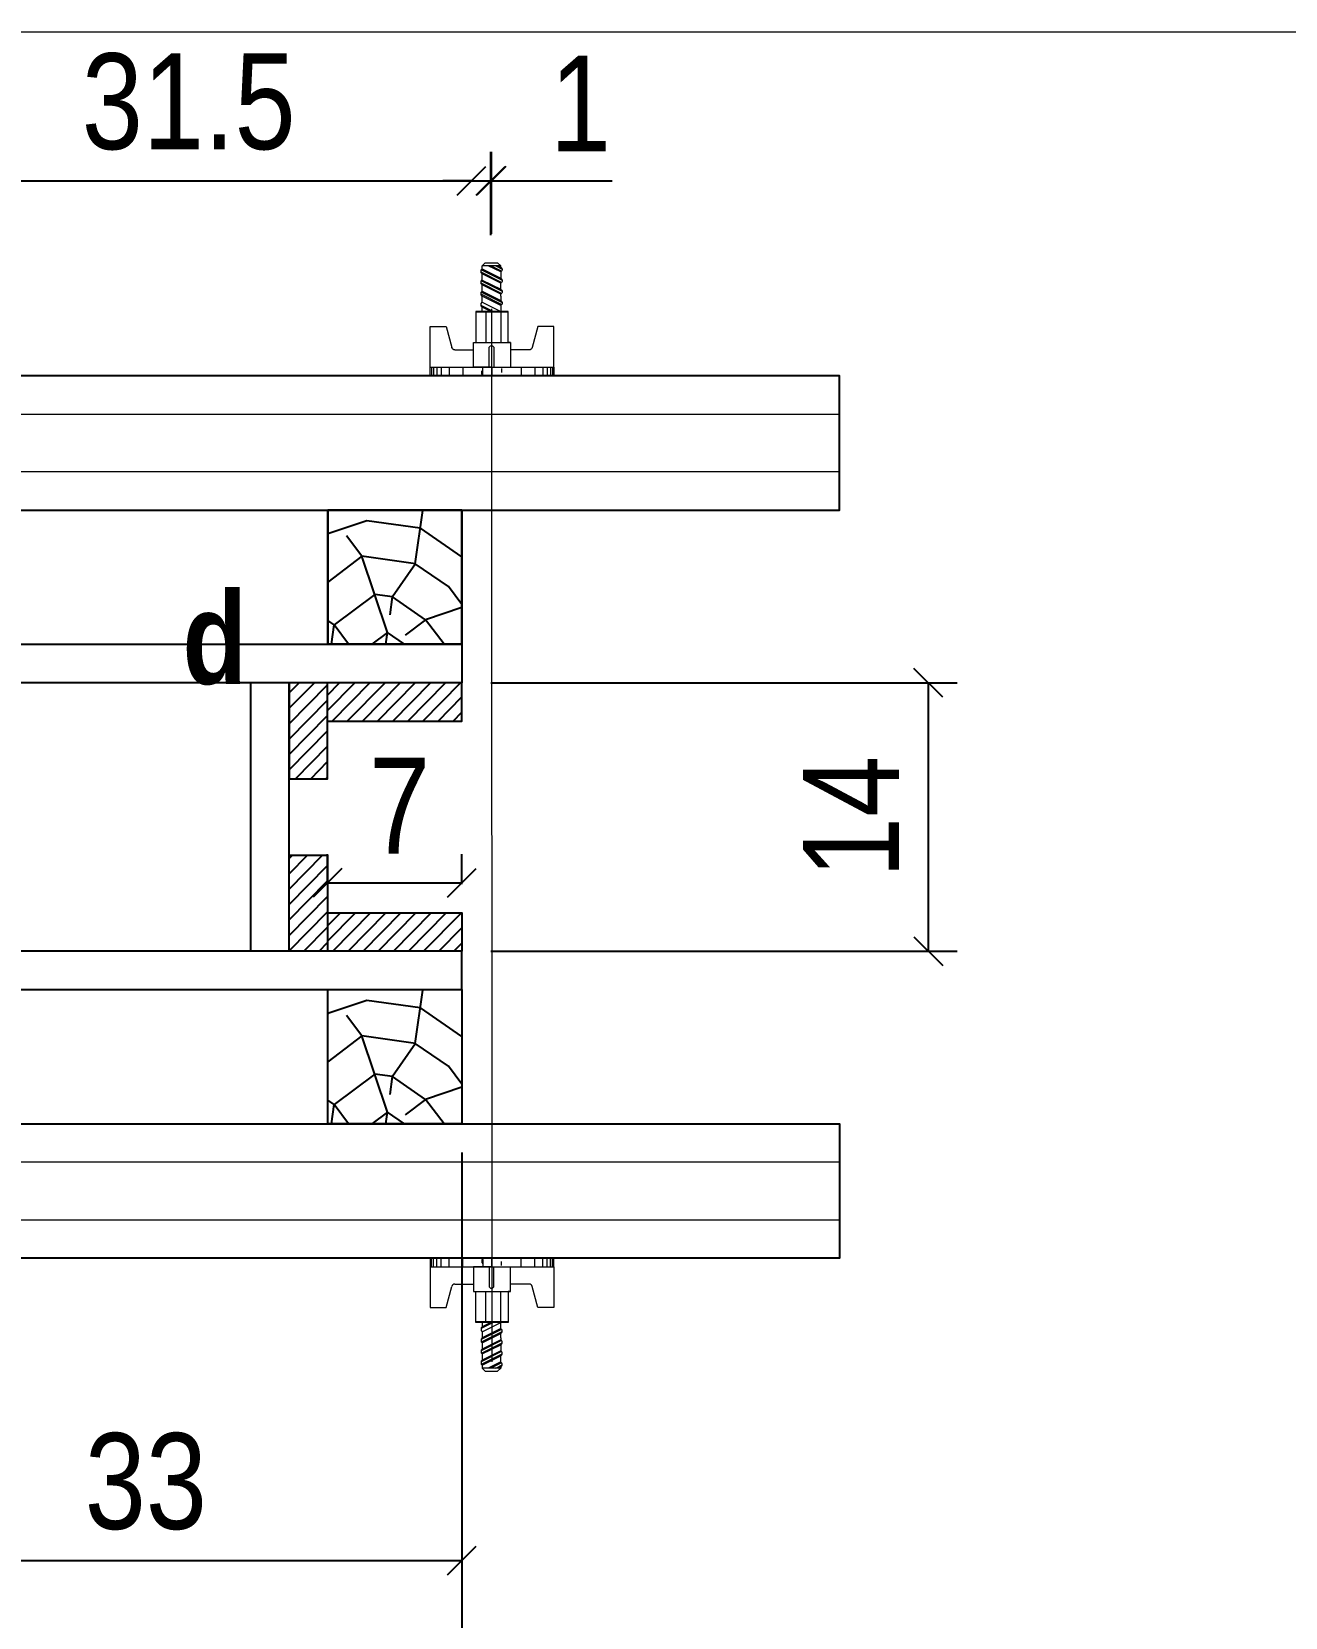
# Model space of a CAD drawing. Extents: x 2296 to 12463, y 760 to 16806.
# Drawn here: x 4758.2 to 4888.9, y 13911.7 to 14077.1 of the extents above; entities that cross this region are included whole.
import ezdxf

# ---------------------------------------------------------------- set-up
doc = ezdxf.new("R2010")
doc.units = 0
doc.layers.add('CARIMBO', color=255, linetype='Continuous', lineweight=9)
doc.layers.add('Hachura', color=251, linetype='Continuous', lineweight=9)
for name, color, linetype in [('COTA', 241, 'Continuous'), ('GRAVATA', 2, 'Continuous'), ('NOMENCLATURA', 7, 'Continuous'), ('Painéis', 200, 'Continuous'), ('PONTALETE', 7, 'Continuous'), ('SARRAFO', 251, 'Continuous')]:
    doc.layers.add(name, color=color, linetype=linetype)
doc.styles.add('COTA TECNICA 2X', font='techl___.ttf', dxfattribs={"height": 10})
doc.styles.add('ROMANC', font='techb___.ttf', dxfattribs={"height": 2.5})
doc.dimstyles.new('SECAO PILAR', dxfattribs={"dimtxt": 10, "dimasz": 3, "dimexe": 3, "dimexo": 3, "dimgap": 3, "dimtad": 1, "dimdec": 1, "dimlfac": 0.5, "dimzin": 12, "dimdsep": 46, "dimtxsty": 'COTA TECNICA 2X', "dimblk1": 'OBLIQUE', "dimblk2": 'OBLIQUE', "dimsah": 1, "dimcen": 0.9, "dimclrd": 256, "dimclre": 256, "dimclrt": 256, "dimadec": 1, "dimazin": 3, "dimtfac": 1, "dimtdec": 1, "dimtmove": 0, "dimatfit": 3, "dimfxl": 1, "dimtolj": 1, "dimtzin": 12, "dimarcsym": 0})
pattern_1 = [(45.5, (-92158.5329, -19680.3702), (-0.802406755, 0.788522922), [])]

# ---------------------------------------------------------------- blocks, each defined once
blk = doc.blocks.new('_Oblique')
at = {"color": 0, "linetype": 'ByBlock', "lineweight": -2}
blk.add_line((-0.5, -0.5), (0.5, 0.5), dxfattribs=at)
blk = doc.blocks.new('*D1577')
at = {"layer": 'COTA', "lineweight": -2, "transparency": 16777216}
for p, q in [((4671.04, 13960.16), (4671.04, 13882.87)), ((4803.07, 13960.16), (4803.07, 13882.87)), ((4671.04, 13885.87), (4803.07, 13885.87))]:
    blk.add_line(p, q, dxfattribs=at)
at = {"layer": 'Defpoints', "color": 0, "transparency": 16777216}
for p in [(4671.04, 13963.16), (4803.07, 13963.16), (4803.07, 13885.87)]:
    blk.add_point(p, dxfattribs=at)
at = {"layer": 'COTA', "lineweight": -2, "transparency": 16777216, "xscale": 3, "yscale": 3, "zscale": 3, "rotation": 180}
blk.add_blockref('_Oblique', (4671.04, 13885.87), dxfattribs=at)
at = {"layer": 'COTA', "lineweight": -2, "transparency": 16777216, "xscale": 3, "yscale": 3, "zscale": 3}
blk.add_blockref('_Oblique', (4803.07, 13885.87), dxfattribs=at)
at = {"layer": 'COTA', "transparency": 16777216, "insert": (4737.06, 13893.97), "char_height": 10, "attachment_point": 5, "style": 'COTA TECNICA 2X'}
blk.add_mtext('\\A1;66 - PAINEL', dxfattribs=at)
blk = doc.blocks.new('*D1579')
at = {"layer": 'COTA', "lineweight": -2, "transparency": 16777216}
for p, q in [((4806.14, 14055.98), (4806.14, 14064.53)), ((4804.07, 14061.53), (4801.07, 14061.53)), ((4804.07, 14061.53), (4806.14, 14061.53)), ((4806.14, 14061.53), (4818.73, 14061.53))]:
    blk.add_line(p, q, dxfattribs=at)
at = {"layer": 'Defpoints', "color": 0, "transparency": 16777216}
for p in [(4804.07, 14061.53), (4806.14, 14061.53), (4806.14, 14052.98)]:
    blk.add_point(p, dxfattribs=at)
at = {"layer": 'COTA', "lineweight": -2, "transparency": 16777216, "xscale": 3, "yscale": 3, "zscale": 3}
blk.add_blockref('_Oblique', (4804.07, 14061.53), dxfattribs=at)
at = {"layer": 'COTA', "lineweight": -2, "transparency": 16777216, "xscale": 3, "yscale": 3, "zscale": 3, "rotation": 180}
blk.add_blockref('_Oblique', (4806.14, 14061.53), dxfattribs=at)
at = {"layer": 'COTA', "transparency": 16777216, "insert": (4815.43, 14069.59), "char_height": 10, "attachment_point": 5, "style": 'COTA TECNICA 2X'}
blk.add_mtext('\\A1;1', dxfattribs=at)
blk = doc.blocks.new('C')
at = {"layer": 'Hachura', "color": 0}
for p, q in [((0.461, 3.155), (-0.003, 3.155)), ((0.461, 3.05), (-0.003, 3.05)), ((0.461, 2.881), (-0.003, 2.881)), ((0.461, 2.65), (-0.003, 2.65)), ((0, 3.224), (0, -3.224)), ((0.451, 3.224), (0, 3.224)), ((0, 2.747), (0, -1.16)), ((0.451, -3.225), (0.451, 3.224)), ((0.451, 3.224), (2.58, 3.224)), ((2.58, 3.224), (2.58, 2.385)), ((0.461, 2.228), (-0.003, 2.228)), ((1.354, 1.939), (1.354, 0.965)), ((2.58, 2.385), (1.475, 2.094)), ((0.461, 1.512), (0, 1.512)), ((1.741, 0.966), (0.451, 0.966)), ((1.741, -0.968), (1.741, 0.966)), ((1.741, 0.966), (1.741, 0.838)), ((1.741, 0.966), (1.741, 0.838)), ((1.741, 0.838), (3.354, 0.838)), ((3.32, 0.838), (3.32, -0.839)), ((3.354, 0.838), (3.354, -0.839)), ((0.388, 0.487), (0.172, 0.487)), ((1.451, 0.101), (0.451, 0.101)), ((3.354, 0.451), (1.741, 0.451)), ((3.676, 0.451), (3.354, 0.451)), ((3.837, -0.517), (3.354, 0.451)), ((3.354, 0.064), (3.67, -0.57)), ((3.676, 0.451), (4.16, -0.517)), ((3.716, 0.5), (4.251, -0.57)), ((4.371, -0.553), (3.83, 0.53)), ((4.151, 0.451), (3.934, 0.451)), ((4.418, -0.517), (3.934, 0.451)), ((4.151, 0.451), (4.256, 0.451)), ((4.256, 0.451), (4.74, -0.517)), ((4.296, 0.5), (4.831, -0.57)), ((4.952, -0.553), (4.41, 0.53)), ((4.514, 0.451), (4.837, 0.451)), ((4.998, -0.517), (4.514, 0.451)), ((4.837, 0.451), (5.321, -0.517)), ((4.876, 0.5), (5.412, -0.57)), ((5.532, -0.553), (4.991, 0.53)), ((5.579, -0.517), (5.095, 0.451)), ((5.417, 0.451), (5.095, 0.451)), ((5.579, -0.517), (5.095, 0.451)), ((5.417, 0.451), (5.74, -0.194)), ((5.457, 0.5), (5.74, -0.065)), ((5.74, 0.193), (5.571, 0.53)), ((5.74, 0.322), (5.675, 0.451)), ((5.675, 0.451), (5.74, 0.451)), ((5.739, 0.45), (5.9, 0.288)), ((5.739, 0.45), (5.739, -0.518)), ((5.9, -0.356), (5.9, 0.288)), ((0.451, -0.004), (0, -0.004)), ((0.075, -0.481), (0.292, -0.481)), ((0.292, -0.481), (0.397, -0.481)), ((0.451, -0.001), (0.451, -0.968)), ((0.451, -0.157), (1.451, -0.157)), ((0.451, -0.646), (0.451, -0.323)), ((0.451, -3.225), (0.451, -0.646)), ((3.354, -0.323), (1.741, -0.323)), ((3.354, -0.065), (3.579, -0.517)), ((3.354, -0.517), (3.579, -0.517)), ((3.837, -0.517), (4.16, -0.517)), ((4.418, -0.517), (4.74, -0.517)), ((4.634, -0.517), (4.74, -0.517)), ((4.998, -0.517), (5.321, -0.517)), ((5.579, -0.517), (5.74, -0.517)), ((5.739, -0.518), (5.9, -0.356)), ((5.739, -0.518), (5.739, -0.518)), ((0.461, -1.521), (-0.003, -1.521)), ((0.451, -0.968), (1.741, -0.968)), ((1.354, -1.94), (1.354, -0.968)), ((3.354, -0.839), (1.741, -0.839)), ((0.461, -2.228), (-0.003, -2.228)), ((2.58, -2.387), (1.475, -2.096)), ((2.58, -3.225), (2.58, -2.387)), ((0.461, -2.65), (-0.003, -2.65)), ((0.461, -2.881), (-0.003, -2.881)), ((0.461, -3.05), (-0.003, -3.05)), ((0.461, -3.155), (-0.003, -3.155)), ((0, -3.224), (2.568, -3.224))]:
    blk.add_line(p, q, dxfattribs=at)
for centre, radius, start, end in [((1.516, 1.939), 0.161, 104.74356, 180), ((1.445, -0.028), 0.129, 272.69497, 87.30503), ((3.805, 0.389), 0.143, 25.56881, 154.43119), ((4.385, 0.389), 0.143, 25.56881, 154.43119), ((4.966, 0.389), 0.143, 25.56881, 154.43119), ((5.546, 0.389), 0.143, 25.56881, 154.43119), ((0.166, -0.366), 0.174, 221.74404, 317.85924), ((3.708, -0.4), 0.174, 222.14076, 318.25596), ((4.289, -0.4), 0.174, 222.14076, 318.25596), ((4.869, -0.4), 0.174, 222.14076, 318.25596), ((5.45, -0.4), 0.174, 222.14076, 318.25596), ((5.61, -0.401), 0.174, 317.85924, 318.25596), ((1.516, -1.94), 0.161, 180, 255.25644)]:
    blk.add_arc(centre, radius, start, end, dxfattribs=at)
blk = doc.blocks.new('*D1592')
at = {"layer": 'COTA', "lineweight": -2, "transparency": 16777216}
for p, q in [((4743.09, 14055.98), (4743.09, 14064.53)), ((4806.07, 14055.84), (4806.07, 14064.53)), ((4743.09, 14061.53), (4806.07, 14061.53))]:
    blk.add_line(p, q, dxfattribs=at)
at = {"layer": 'Defpoints', "color": 0, "transparency": 16777216}
for p in [(4806.07, 14061.53), (4743.09, 14052.98), (4806.07, 14052.84)]:
    blk.add_point(p, dxfattribs=at)
at = {"layer": 'COTA', "lineweight": -2, "transparency": 16777216, "xscale": 3, "yscale": 3, "zscale": 3, "rotation": 180}
blk.add_blockref('_Oblique', (4743.09, 14061.53), dxfattribs=at)
at = {"layer": 'COTA', "lineweight": -2, "transparency": 16777216, "xscale": 3, "yscale": 3, "zscale": 3}
blk.add_blockref('_Oblique', (4806.07, 14061.53), dxfattribs=at)
at = {"layer": 'COTA', "transparency": 16777216, "insert": (4774.58, 14069.75), "char_height": 10, "attachment_point": 5, "style": 'COTA TECNICA 2X'}
blk.add_mtext('\\A1;31.5', dxfattribs=at)
blk = doc.blocks.new('*D1581')
at = {"layer": 'COTA', "lineweight": -2, "transparency": 16777216}
for p, q in [((4737.16, 13960.16), (4737.16, 13914.62)), ((4803.07, 13960.16), (4803.07, 13914.62)), ((4737.16, 13917.62), (4803.07, 13917.62))]:
    blk.add_line(p, q, dxfattribs=at)
at = {"layer": 'Defpoints', "color": 0, "transparency": 16777216}
for p in [(4737.16, 13963.16), (4803.07, 13963.16), (4803.07, 13917.62)]:
    blk.add_point(p, dxfattribs=at)
at = {"layer": 'COTA', "lineweight": -2, "transparency": 16777216, "xscale": 3, "yscale": 3, "zscale": 3, "rotation": 180}
blk.add_blockref('_Oblique', (4737.16, 13917.62), dxfattribs=at)
at = {"layer": 'COTA', "lineweight": -2, "transparency": 16777216, "xscale": 3, "yscale": 3, "zscale": 3}
blk.add_blockref('_Oblique', (4803.07, 13917.62), dxfattribs=at)
at = {"layer": 'COTA', "transparency": 16777216, "insert": (4770.11, 13925.84), "char_height": 10, "attachment_point": 5, "style": 'COTA TECNICA 2X'}
blk.add_mtext('\\A1;33', dxfattribs=at)
blk = doc.blocks.new('*D1593')
at = {"layer": 'COTA', "lineweight": -2, "transparency": 16777216}
for p, q in [((4806.07, 14009.17), (4854.71, 14009.17)), ((4851.71, 13981.17), (4851.71, 14009.17)), ((4806.07, 13981.17), (4854.71, 13981.17))]:
    blk.add_line(p, q, dxfattribs=at)
at = {"layer": 'Defpoints', "color": 0, "transparency": 16777216}
for p in [(4803.07, 14009.17), (4851.71, 14009.17), (4803.07, 13981.17)]:
    blk.add_point(p, dxfattribs=at)
at = {"layer": 'COTA', "lineweight": -2, "transparency": 16777216, "xscale": 3, "yscale": 3, "zscale": 3}
for p, rotation in [((4851.71, 14009.17), 90), ((4851.71, 13981.17), 270)]:
    blk.add_blockref('_Oblique', p, dxfattribs=dict(at, rotation=rotation))
at = {"layer": 'COTA', "transparency": 16777216, "insert": (4843.64, 13995.17), "char_height": 10, "attachment_point": 5, "rotation": 90, "style": 'COTA TECNICA 2X'}
blk.add_mtext('\\A1;14', dxfattribs=at)
blk = doc.blocks.new('*D1582')
at = {"layer": 'COTA', "lineweight": -2, "transparency": 16777216}
for p, q in [((4789.06, 13988.17), (4789.06, 13991.29)), ((4803.07, 13988.17), (4803.07, 13991.29)), ((4789.06, 13988.29), (4803.07, 13988.29))]:
    blk.add_line(p, q, dxfattribs=at)
at = {"layer": 'Defpoints', "color": 0, "transparency": 16777216}
for p in [(4803.07, 13988.29), (4789.06, 13985.17), (4803.07, 13985.17)]:
    blk.add_point(p, dxfattribs=at)
at = {"layer": 'COTA', "lineweight": -2, "transparency": 16777216, "xscale": 3, "yscale": 3, "zscale": 3, "rotation": 180}
blk.add_blockref('_Oblique', (4789.06, 13988.29), dxfattribs=at)
at = {"layer": 'COTA', "lineweight": -2, "transparency": 16777216, "xscale": 3, "yscale": 3, "zscale": 3}
blk.add_blockref('_Oblique', (4803.07, 13988.29), dxfattribs=at)
at = {"layer": 'COTA', "transparency": 16777216, "insert": (4796.57, 13996.36), "char_height": 10, "attachment_point": 5, "style": 'COTA TECNICA 2X'}
blk.add_mtext('\\A1;7', dxfattribs=at)

msp = doc.modelspace()

# ---------------------------------------------------------------- hatches: boundary and pattern name
at = {"layer": 'PONTALETE'}
h = msp.add_hatch(dxfattribs=at)
h.set_pattern_fill('TRONCO', color=1, scale=37.5, angle=82, style=0, pattern_type=2)
h.set_pattern_definition([(82, (-6845.4, 15375.83), (-31.91606, 42.35404), [11.25, -26.25]), (82, (-6847.26, 15376.09), (-31.91606, 42.35404), [11.25, -26.25]), (82, (-6850.71, 15378.47), (-31.91606, 42.35404), [7.5, -30]), (82, (-6854.163, 15380.847), (-31.91606, 42.35404), [5.625, -31.875]), (82, (-6857.877, 15381.37), (-31.91606, 42.35404), [3.75, -33.75]), (82, (-6862.895, 15372.607), (-31.91606, 42.35404), [1.875, -9.375, 1.875, -24.375]), (82, (-6863.97, 15378.44), (-31.91606, 42.35404), [1.875, -15, 5.625, -15]), (82, (-6864.782, 15386.126), (-31.91606, 42.35404), [1.875, -1.875, 1.875, -31.875]), (82, (-6866.9, 15384.53), (-31.91606, 42.35404), [1.875, -35.625]), (82, (-6870.874, 15383.196), (-31.91606, 42.35404), [5.625, -31.875]), (82, (-6874.588, 15383.717), (-31.91606, 42.35404), [7.5, -30]), (82, (-6878.562, 15382.383), (-31.91606, 42.35404), [9.375, -11.25, 1.875, -15]), (172, (-6858.37, 15364.397), (-42.35404, -31.91606), [1.875, -3.75, 9.375, -22.5]), (172, (-6861.82, 15366.776), (-42.35404, -31.91606), [1.875, -1.875, 5.625, -28.125]), (172, (-6876.414, 15370.72), (-42.35404, -31.91606), [3.75, -33.75]), (172, (-6861.3, 15370.49), (-42.35404, -31.91606), [7.5, -11.25, 1.875, -16.875]), (172, (-6881.463, 15375.217), (-42.35404, -31.91606), [1.875, -35.625]), (172, (-6862.634, 15374.464), (-42.35404, -31.91606), [5.625, -31.875]), (172, (-6863.97, 15378.44), (-42.35404, -31.91606), [3.75, -33.75]), (172, (-6863.447, 15382.15), (-42.35404, -31.91606), [1.875, -5.625, 5.625, -24.375]), (172, (-6865.043, 15384.27), (-42.35404, -31.91606), [1.875, -35.625]), (172, (-6857.355, 15385.082), (-42.35404, -31.91606), [5.25, -32.25]), (172, (-6849.667, 15385.895), (-42.35404, -31.91606), [3.75, -33.75]), (172, (-6864, 15391.696), (-42.35404, -31.91606), [1.875, -35.625]), (172, (-6861.62, 15395.15), (-42.35404, -31.91606), [5.625, -31.875]), (172, (-6861.1, 15398.863), (-42.35404, -31.91606), [5.625, -31.875]), (127, (-6847.027, 15391.205), (-37.13505, 5.21899), [2.651625, -2.651625, 2.651625, -45.078134]), (127, (-6857.355, 15385.082), (-37.13505, 5.21899), [5.30325, -47.72976]), (127, (-6878.01, 15372.838), (-37.13505, 5.21899), [5.30325, -47.72976]), (127, (-6867.682, 15378.96), (-37.13505, 5.21899), [5.30325, -47.72976]), (127, (-6859.994, 15379.773), (-37.13505, 5.21899), [5.30325, -47.72976]), (127, (-6851.002, 15389.87), (-37.13505, 5.21899), [5.30325, -47.72976]), (127, (-6853.38, 15386.417), (-37.13505, 5.21899), [7.95495, -45.07806]), (127, (-6871.657, 15377.625), (-37.13505, 5.21899), [2.65162, -50.38138]), (127, (-6875.631, 15376.29), (-37.13505, 5.21899), [2.65162, -50.38138]), (127, (-6873.544, 15391.144), (-37.13505, 5.21899), [2.65162, -50.38138]), (127, (-6857.064, 15373.68), (-37.13505, 5.21899), [2.65162, -50.38138]), (127, (-6867.19, 15395.932), (-37.13505, 5.21899), [2.65162, -50.38138]), (127, (-6865.304, 15382.413), (-37.13505, 5.21899), [2.65162, -50.38138]), (127, (-6868.495, 15386.648), (-37.13505, 5.21899), [2.65162, -50.38138]), (217, (-6861.33, 15383.748), (-5.21899, -37.13505), [2.651625, -2.651625, 7.95495, -39.77481]), (217, (-6860.546, 15389.318), (-5.21899, -37.13505), [2.65162, -50.38138]), (217, (-6847.55, 15387.49), (-5.21899, -37.13505), [2.65162, -50.38138]), (217, (-6857.877, 15381.37), (-5.21899, -37.13505), [2.65162, -50.38138]), (217, (-6864.52, 15387.983), (-5.21899, -37.13505), [2.65162, -50.38138]), (217, (-6856.542, 15377.394), (-5.21899, -37.13505), [2.65162, -50.38138]), (217, (-6854.454, 15392.249), (-5.21899, -37.13505), [2.65162, -50.38138]), (217, (-6846.967, 15364.688), (-5.21899, -37.13505), [2.65162, -50.38138]), (217, (-6848.563, 15366.806), (-5.21899, -37.13505), [5.30325, -47.72976]), (217, (-6850.16, 15368.924), (-5.21899, -37.13505), [5.30325, -47.72976]), (217, (-6849.637, 15372.637), (-5.21899, -37.13505), [5.30325, -47.72976]), (217, (-6853.09, 15375.016), (-5.21899, -37.13505), [5.30325, -47.72976]), (217, (-6865.856, 15391.957), (-5.21899, -37.13505), [5.30325, -47.72976]), (217, (-6846.244, 15396.775), (-5.21899, -37.13505), [5.30325, -47.72976]), (217, (-6875.692, 15402.807), (-5.21899, -37.13505), [5.30325, -47.72976]), (217, (-6871.978, 15402.285), (-5.21899, -37.13505), [5.30325, -47.72976]), (217, (-6870.643, 15398.31), (-5.21899, -37.13505), [5.30325, -47.72976]), (217, (-6874.296, 15372.316), (-5.21899, -37.13505), [7.95495, -45.07806]), (217, (-6867.19, 15395.932), (-5.21899, -37.13505), [7.95495, -45.07806]), (108.56505, (-6881.202, 15377.073), (5.218991, 37.135053), [4.1925, -79.66005]), (108.56505, (-6862.634, 15374.464), (5.218991, 37.135053), [4.1925, -79.66005]), (108.56505, (-6873.253, 15379.743), (5.218991, 37.135053), [4.1925, -79.66005]), (108.56505, (-6845.692, 15387.23), (5.218991, 37.135053), [4.1925, -79.66005]), (108.56505, (-6849.667, 15385.895), (5.218991, 37.135053), [4.1925, -79.66005]), (108.56505, (-6858.66, 15375.799), (5.218991, 37.135053), [4.1925, -79.66005]), (108.56505, (-6877.227, 15378.408), (5.218991, 37.135053), [4.1925, -79.66005]), (108.56505, (-6864.521, 15387.983), (5.218991, 37.135053), [8.385, -75.46755]), (145.43495, (-6870.091, 15388.766), (-37.135053, 5.218991), [4.1925, -79.66005]), (145.43495, (-6858.168, 15392.77), (-37.135053, 5.218991), [4.1925, -79.66005]), (145.43495, (-6868.204, 15375.247), (-37.135053, 5.218991), [4.1925, -79.66005]), (145.43495, (-6871.105, 15368.08), (-37.135053, 5.218991), [4.1925, -79.66005]), (145.43495, (-6860.546, 15389.318), (-37.135053, 5.218991), [4.1925, -79.66005]), (145.43495, (-6861.068, 15385.604), (-37.135053, 5.218991), [4.1925, -79.66005]), (145.43495, (-6868.726, 15371.533), (-37.135053, 5.218991), [8.385, -75.46755]), (145.43495, (-6851.815, 15397.558), (-37.135053, 5.218991), [8.385, -75.46755]), (145.43495, (-6854.193, 15394.105), (-37.135053, 5.218991), [8.385, -75.46755]), (198.56505, (-6852.798, 15363.614), (-37.135053, 5.218991), [4.1925, -79.66005]), (198.56505, (-6873.223, 15366.485), (-37.135053, 5.218991), [4.1925, -79.66005]), (198.56505, (-6846.184, 15370.259), (-37.135053, 5.218991), [4.1925, -79.66005]), (198.56505, (-6880.128, 15371.242), (-37.135053, 5.218991), [4.1925, -79.66005]), (198.56505, (-6857.325, 15371.824), (-37.135053, 5.218991), [4.1925, -79.66005]), (198.56505, (-6859.994, 15379.773), (-37.135053, 5.218991), [4.1925, -79.66005]), (198.56505, (-6866.9, 15384.53), (-37.135053, 5.218991), [4.1925, -79.66005]), (198.56505, (-6854.394, 15365.732), (-37.135057, 5.219004), [4.1925, -79.66005]), (198.56505, (-6858.66, 15375.799), (-37.135053, 5.218991), [4.1925, -79.66005]), (198.56505, (-6853.38, 15386.417), (-37.135053, 5.218991), [4.1925, -79.66005]), (198.56505, (-6856.572, 15390.653), (-37.135053, 5.218991), [4.1925, -79.66005]), (198.56505, (-6866.669, 15399.645), (-37.135053, 5.218991), [4.1925, -79.66005]), (198.56505, (-6881.724, 15373.36), (-37.135053, 5.218991), [4.1925, -79.66005]), (198.56505, (-6880.65, 15367.529), (-37.135053, 5.218991), [8.385, -75.46755]), (198.56505, (-6853.872, 15369.446), (-37.135053, 5.218991), [8.385, -75.46755]), (235.43495, (-6849.085, 15363.092), (-5.218991, -37.135053), [4.1925, -79.66005]), (235.43495, (-6842.792, 15394.396), (-5.218991, -37.135053), [4.1925, -79.66005]), (235.43495, (-6861.62, 15395.149), (-5.218991, -37.135053), [4.1925, -79.66005]), (235.43495, (-6850.71, 15378.468), (-5.218991, -37.135053), [4.1925, -79.66005]), (235.43495, (-6847.258, 15376.09), (-5.218991, -37.135053), [4.1925, -79.66005]), (235.43495, (-6854.163, 15380.847), (-5.218991, -37.135053), [4.1925, -79.66005]), (235.43495, (-6874.879, 15395.119), (-5.218991, -37.135053), [4.1925, -79.66005]), (235.43495, (-6876.213, 15399.093), (-5.218991, -37.135053), [8.385, -75.46755])])
h.paths.add_polyline_path([(4789.07, 14013.18), (4803.07, 14013.18), (4803.07, 14027.18), (4789.07, 14027.18)])
h = msp.add_hatch(dxfattribs=at)
h.set_pattern_fill('TRONCO', color=1, scale=37.5, angle=82, style=0, pattern_type=2)
h.set_pattern_definition([(82, (-6845.4, 15325.8), (-31.91606, 42.35404), [11.25, -26.25]), (82, (-6847.26, 15326.06), (-31.91606, 42.35404), [11.25, -26.25]), (82, (-6850.71, 15328.44), (-31.91606, 42.35404), [7.5, -30]), (82, (-6854.163, 15330.82), (-31.91606, 42.35404), [5.625, -31.875]), (82, (-6857.877, 15331.34), (-31.91606, 42.35404), [3.75, -33.75]), (82, (-6862.895, 15322.58), (-31.91606, 42.35404), [1.875, -9.375, 1.875, -24.375]), (82, (-6863.97, 15328.41), (-31.91606, 42.35404), [1.875, -15, 5.625, -15]), (82, (-6864.782, 15336.098), (-31.91606, 42.35404), [1.875, -1.875, 1.875, -31.875]), (82, (-6866.9, 15334.502), (-31.91606, 42.35404), [1.875, -35.625]), (82, (-6870.874, 15333.167), (-31.91606, 42.35404), [5.625, -31.875]), (82, (-6874.588, 15333.69), (-31.91606, 42.35404), [7.5, -30]), (82, (-6878.562, 15332.354), (-31.91606, 42.35404), [9.375, -11.25, 1.875, -15]), (172, (-6858.37, 15314.37), (-42.35404, -31.91606), [1.875, -3.75, 9.375, -22.5]), (172, (-6861.82, 15316.748), (-42.35404, -31.91606), [1.875, -1.875, 5.625, -28.125]), (172, (-6876.414, 15320.692), (-42.35404, -31.91606), [3.75, -33.75]), (172, (-6861.3, 15320.46), (-42.35404, -31.91606), [7.5, -11.25, 1.875, -16.875]), (172, (-6881.463, 15325.19), (-42.35404, -31.91606), [1.875, -35.625]), (172, (-6862.634, 15324.436), (-42.35404, -31.91606), [5.625, -31.875]), (172, (-6863.97, 15328.41), (-42.35404, -31.91606), [3.75, -33.75]), (172, (-6863.447, 15332.124), (-42.35404, -31.91606), [1.875, -5.625, 5.625, -24.375]), (172, (-6865.043, 15334.24), (-42.35404, -31.91606), [1.875, -35.625]), (172, (-6857.355, 15335.054), (-42.35404, -31.91606), [5.25, -32.25]), (172, (-6849.667, 15335.867), (-42.35404, -31.91606), [3.75, -33.75]), (172, (-6864, 15341.67), (-42.35404, -31.91606), [1.875, -35.625]), (172, (-6861.62, 15345.12), (-42.35404, -31.91606), [5.625, -31.875]), (172, (-6861.1, 15348.834), (-42.35404, -31.91606), [5.625, -31.875]), (127, (-6847.027, 15341.177), (-37.13505, 5.21899), [2.651625, -2.651625, 2.651625, -45.078134]), (127, (-6857.355, 15335.054), (-37.13505, 5.21899), [5.30325, -47.72976]), (127, (-6878.01, 15322.81), (-37.13505, 5.21899), [5.30325, -47.72976]), (127, (-6867.682, 15328.932), (-37.13505, 5.21899), [5.30325, -47.72976]), (127, (-6859.994, 15329.745), (-37.13505, 5.21899), [5.30325, -47.72976]), (127, (-6851.002, 15339.842), (-37.13505, 5.21899), [5.30325, -47.72976]), (127, (-6853.38, 15336.39), (-37.13505, 5.21899), [7.95495, -45.07806]), (127, (-6871.657, 15327.597), (-37.13505, 5.21899), [2.65162, -50.38138]), (127, (-6875.631, 15326.262), (-37.13505, 5.21899), [2.65162, -50.38138]), (127, (-6873.544, 15341.116), (-37.13505, 5.21899), [2.65162, -50.38138]), (127, (-6857.064, 15323.653), (-37.13505, 5.21899), [2.65162, -50.38138]), (127, (-6867.19, 15345.904), (-37.13505, 5.21899), [2.65162, -50.38138]), (127, (-6865.304, 15332.385), (-37.13505, 5.21899), [2.65162, -50.38138]), (127, (-6868.495, 15336.62), (-37.13505, 5.21899), [2.65162, -50.38138]), (217, (-6861.33, 15333.72), (-5.21899, -37.13505), [2.651625, -2.651625, 7.95495, -39.77481]), (217, (-6860.546, 15339.29), (-5.21899, -37.13505), [2.65162, -50.38138]), (217, (-6847.55, 15337.463), (-5.21899, -37.13505), [2.65162, -50.38138]), (217, (-6857.877, 15331.34), (-5.21899, -37.13505), [2.65162, -50.38138]), (217, (-6864.52, 15337.955), (-5.21899, -37.13505), [2.65162, -50.38138]), (217, (-6856.542, 15327.366), (-5.21899, -37.13505), [2.65162, -50.38138]), (217, (-6854.454, 15342.22), (-5.21899, -37.13505), [2.65162, -50.38138]), (217, (-6846.967, 15314.66), (-5.21899, -37.13505), [2.65162, -50.38138]), (217, (-6848.563, 15316.778), (-5.21899, -37.13505), [5.30325, -47.72976]), (217, (-6850.16, 15318.896), (-5.21899, -37.13505), [5.30325, -47.72976]), (217, (-6849.637, 15322.61), (-5.21899, -37.13505), [5.30325, -47.72976]), (217, (-6853.09, 15324.988), (-5.21899, -37.13505), [5.30325, -47.72976]), (217, (-6865.856, 15341.93), (-5.21899, -37.13505), [5.30325, -47.72976]), (217, (-6846.244, 15346.747), (-5.21899, -37.13505), [5.30325, -47.72976]), (217, (-6875.692, 15352.78), (-5.21899, -37.13505), [5.30325, -47.72976]), (217, (-6871.978, 15352.257), (-5.21899, -37.13505), [5.30325, -47.72976]), (217, (-6870.643, 15348.282), (-5.21899, -37.13505), [5.30325, -47.72976]), (217, (-6874.296, 15322.288), (-5.21899, -37.13505), [7.95495, -45.07806]), (217, (-6867.19, 15345.904), (-5.21899, -37.13505), [7.95495, -45.07806]), (108.56505, (-6881.202, 15327.045), (5.218991, 37.135053), [4.1925, -79.66005]), (108.56505, (-6862.634, 15324.436), (5.218991, 37.135053), [4.1925, -79.66005]), (108.56505, (-6873.253, 15329.715), (5.218991, 37.135053), [4.1925, -79.66005]), (108.56505, (-6845.692, 15337.202), (5.218991, 37.135053), [4.1925, -79.66005]), (108.56505, (-6849.667, 15335.867), (5.218991, 37.135053), [4.1925, -79.66005]), (108.56505, (-6858.66, 15325.77), (5.218991, 37.135053), [4.1925, -79.66005]), (108.56505, (-6877.227, 15328.38), (5.218991, 37.135053), [4.1925, -79.66005]), (108.56505, (-6864.521, 15337.955), (5.218991, 37.135053), [8.385, -75.46755]), (145.43495, (-6870.091, 15338.738), (-37.135053, 5.218991), [4.1925, -79.66005]), (145.43495, (-6858.168, 15342.742), (-37.135053, 5.218991), [4.1925, -79.66005]), (145.43495, (-6868.204, 15325.219), (-37.135053, 5.218991), [4.1925, -79.66005]), (145.43495, (-6871.105, 15318.052), (-37.135053, 5.218991), [4.1925, -79.66005]), (145.43495, (-6860.546, 15339.29), (-37.135053, 5.218991), [4.1925, -79.66005]), (145.43495, (-6861.068, 15335.576), (-37.135053, 5.218991), [4.1925, -79.66005]), (145.43495, (-6868.726, 15321.505), (-37.135053, 5.218991), [8.385, -75.46755]), (145.43495, (-6851.815, 15347.53), (-37.135053, 5.218991), [8.385, -75.46755]), (145.43495, (-6854.193, 15344.077), (-37.135053, 5.218991), [8.385, -75.46755]), (198.56505, (-6852.798, 15313.586), (-37.135053, 5.218991), [4.1925, -79.66005]), (198.56505, (-6873.223, 15316.457), (-37.135053, 5.218991), [4.1925, -79.66005]), (198.56505, (-6846.184, 15320.23), (-37.135053, 5.218991), [4.1925, -79.66005]), (198.56505, (-6880.128, 15321.214), (-37.135053, 5.218991), [4.1925, -79.66005]), (198.56505, (-6857.325, 15321.796), (-37.135053, 5.218991), [4.1925, -79.66005]), (198.56505, (-6859.994, 15329.745), (-37.135053, 5.218991), [4.1925, -79.66005]), (198.56505, (-6866.9, 15334.502), (-37.135053, 5.218991), [4.1925, -79.66005]), (198.56505, (-6854.394, 15315.704), (-37.135057, 5.219004), [4.1925, -79.66005]), (198.56505, (-6858.66, 15325.77), (-37.135053, 5.218991), [4.1925, -79.66005]), (198.56505, (-6853.38, 15336.389), (-37.135053, 5.218991), [4.1925, -79.66005]), (198.56505, (-6856.572, 15340.625), (-37.135053, 5.218991), [4.1925, -79.66005]), (198.56505, (-6866.669, 15349.617), (-37.135053, 5.218991), [4.1925, -79.66005]), (198.56505, (-6881.724, 15323.332), (-37.135053, 5.218991), [4.1925, -79.66005]), (198.56505, (-6880.65, 15317.5), (-37.135053, 5.218991), [8.385, -75.46755]), (198.56505, (-6853.872, 15319.417), (-37.135053, 5.218991), [8.385, -75.46755]), (235.43495, (-6849.085, 15313.064), (-5.218991, -37.135053), [4.1925, -79.66005]), (235.43495, (-6842.792, 15344.368), (-5.218991, -37.135053), [4.1925, -79.66005]), (235.43495, (-6861.62, 15345.121), (-5.218991, -37.135053), [4.1925, -79.66005]), (235.43495, (-6850.71, 15328.44), (-5.218991, -37.135053), [4.1925, -79.66005]), (235.43495, (-6847.258, 15326.062), (-5.218991, -37.135053), [4.1925, -79.66005]), (235.43495, (-6854.163, 15330.819), (-5.218991, -37.135053), [4.1925, -79.66005]), (235.43495, (-6874.879, 15345.09), (-5.218991, -37.135053), [4.1925, -79.66005]), (235.43495, (-6876.213, 15349.065), (-5.218991, -37.135053), [8.385, -75.46755])])
h.paths.add_polyline_path([(4789.07, 13963.16), (4803.07, 13963.16), (4803.07, 13977.16), (4789.07, 13977.16)])
at = {"layer": 'SARRAFO'}
h = msp.add_hatch(dxfattribs=at)
h.set_pattern_fill('ANSI31', color=256, scale=9, angle=0.5, style=0)
h.set_pattern_definition([(45.5, (-110914.5832, -19734.4153), (-0.802406755, 0.788522922), [])])
h.paths.add_polyline_path([(4785.06, 13999.15), (4789.06, 13999.15), (4789.06, 14009.17), (4785.06, 14009.17)])
h = msp.add_hatch(dxfattribs=at)
h.set_pattern_fill('ANSI31', color=256, scale=9, angle=0.5, style=0)
h.set_pattern_definition(pattern_1)
h.paths.add_polyline_path([(4803.07, 14005.17), (4803.07, 14009.17), (4789.06, 14009.17), (4789.06, 14005.17)])
h = msp.add_hatch(dxfattribs=at)
h.set_pattern_fill('ANSI31', color=256, scale=9, angle=0.5, style=0)
h.set_pattern_definition([(45.5, (-110914.5832, -19732.4153), (-0.802406755, 0.788522922), [])])
h.paths.add_polyline_path([(4789.06, 13991.18), (4785.06, 13991.18), (4785.06, 13981.17), (4789.06, 13981.17)])
h = msp.add_hatch(dxfattribs=at)
h.set_pattern_fill('ANSI31', color=256, scale=9, angle=0.5, style=0)
h.set_pattern_definition(pattern_1)
h.paths.add_polyline_path([(4803.07, 13981.17), (4803.07, 13985.17), (4789.06, 13985.17), (4789.06, 13981.17)])

# ---------------------------------------------------------------- linework, layer by layer
at = {"layer": 'CARIMBO', "color": 3}
msp.add_line((2295.89, 14077.07), (9625.18, 14077.07), dxfattribs=at)
at = {"layer": 'GRAVATA', "color": 1}
for points in [[(4632.08, 14041.18), (4632.08, 14027.18), (4842.43, 14027.18), (4842.43, 14041.18)], [(4632.08, 13949.16), (4632.08, 13963.16), (4842.43, 13963.16), (4842.43, 13949.16)]]:
    msp.add_lwpolyline(points, close=True, dxfattribs=at)
at = {"layer": 'Hachura'}
for p, q in [((4806.21, 13938.35), (4806.2, 14048.18)), ((4632.08, 14037.18), (4842.43, 14037.18)), ((4842.43, 14031.18), (4632.08, 14031.18)), ((4842.43, 13959.16), (4632.08, 13959.16)), ((4632.08, 13953.16), (4842.43, 13953.16))]:
    msp.add_line(p, q, dxfattribs=at)
at = {"layer": 'Painéis'}
for p, q in [((4781.06, 13981.17), (4781.06, 14009.17)), ((4785.06, 13981.17), (4785.06, 14009.17))]:
    msp.add_line(p, q, dxfattribs=at)
for points in [[(4803.07, 14013.18), (4803.07, 14009.17), (4671.04, 14009.17), (4671.04, 14013.18)], [(4803.07, 13977.16), (4803.07, 13981.17), (4671.04, 13981.17), (4671.04, 13977.16)]]:
    msp.add_lwpolyline(points, close=True, dxfattribs=at)
at = {"layer": 'PONTALETE', "color": 40}
msp.add_lwpolyline([(4803.07, 14027.18), (4789.07, 14027.18), (4789.07, 14013.18), (4803.07, 14013.18)], close=True, dxfattribs=at)
at = {"layer": 'PONTALETE', "color": 1}
for points in [[(4789.07, 14027.18), (4803.07, 14027.18), (4803.07, 14013.18), (4789.07, 14013.18)], [(4789.07, 13977.16), (4803.07, 13977.16), (4803.07, 13963.16), (4789.07, 13963.16)]]:
    msp.add_lwpolyline(points, close=True, dxfattribs=at)
at = {"layer": 'SARRAFO'}
for points in [[(4803.07, 14009.17), (4785.06, 14009.17), (4785.06, 13999.15), (4789.06, 13999.15), (4789.06, 14009.17)], [(4789.06, 14005.17), (4803.07, 14005.17), (4803.07, 14009.17)], [(4803.07, 13981.17), (4785.06, 13981.17), (4785.06, 13991.18), (4789.06, 13991.18), (4789.06, 13981.17)], [(4789.06, 13985.17), (4803.07, 13985.17), (4803.07, 13981.17)]]:
    msp.add_lwpolyline(points, dxfattribs=at)

# ---------------------------------------------------------------- block references
at = {"layer": 'Hachura', "linetype": 'Continuous', "yscale": 2, "zscale": 2, "rotation": 270}
for p, xscale in [((4806.21, 14041.18), -2), ((4806.21, 13949.16), 2)]:
    msp.add_blockref('C', p, dxfattribs=dict(at, xscale=xscale))

# ---------------------------------------------------------------- texts
at = {"layer": 'NOMENCLATURA', "style": 'ROMANC'}
msp.add_text('d', height=9.6, dxfattribs=at).set_placement((4773.93, 14009.03))

# ---------------------------------------------------------------- dimensions: what is measured, and where the dimension line sits
at = {"layer": 'COTA'}
for base, p1, p2, picture, middle in [((4806.07, 14061.53), (4743.09, 14052.98), (4806.07, 14052.84), '*D1592', (4774.58, 14069.75)), ((4806.14, 14061.53), (4804.07, 14061.53), (4806.14, 14052.98), '*D1579', (4815.43, 14069.59)), ((4803.07, 13917.62), (4737.16, 13963.16), (4803.07, 13963.16), '*D1581', (4770.11, 13925.84))]:
    dim = msp.add_linear_dim(base=base, p1=p1, p2=p2, dimstyle='SECAO PILAR', dxfattribs=at)
    dim.commit()
    dim.dimension.update_dxf_attribs({"geometry": picture, "text_midpoint": middle})
dim = msp.add_linear_dim(base=(4851.71, 14009.17), p1=(4803.07, 13981.17), p2=(4803.07, 14009.17), angle=90, dimstyle='SECAO PILAR', dxfattribs=at)
dim.commit()
dim.dimension.update_dxf_attribs({"geometry": '*D1593', "text_midpoint": (4843.64, 13995.17)})
dim = msp.add_linear_dim(base=(4803.07, 13988.29), p1=(4789.06, 13985.17), p2=(4803.07, 13985.17), angle=0, dimstyle='SECAO PILAR', dxfattribs=at)
dim.commit()
dim.dimension.update_dxf_attribs({"geometry": '*D1582', "text_midpoint": (4796.57, 13988.29), "dimtype": 161})
dim = msp.add_linear_dim(base=(4803.07, 13885.87), p1=(4671.04, 13963.16), p2=(4803.07, 13963.16), text='<> - PAINEL', dimstyle='SECAO PILAR', dxfattribs=at)
dim.commit()
dim.dimension.update_dxf_attribs({"geometry": '*D1577', "text_midpoint": (4737.06, 13893.97)})

doc.saveas('drawing.dxf')
